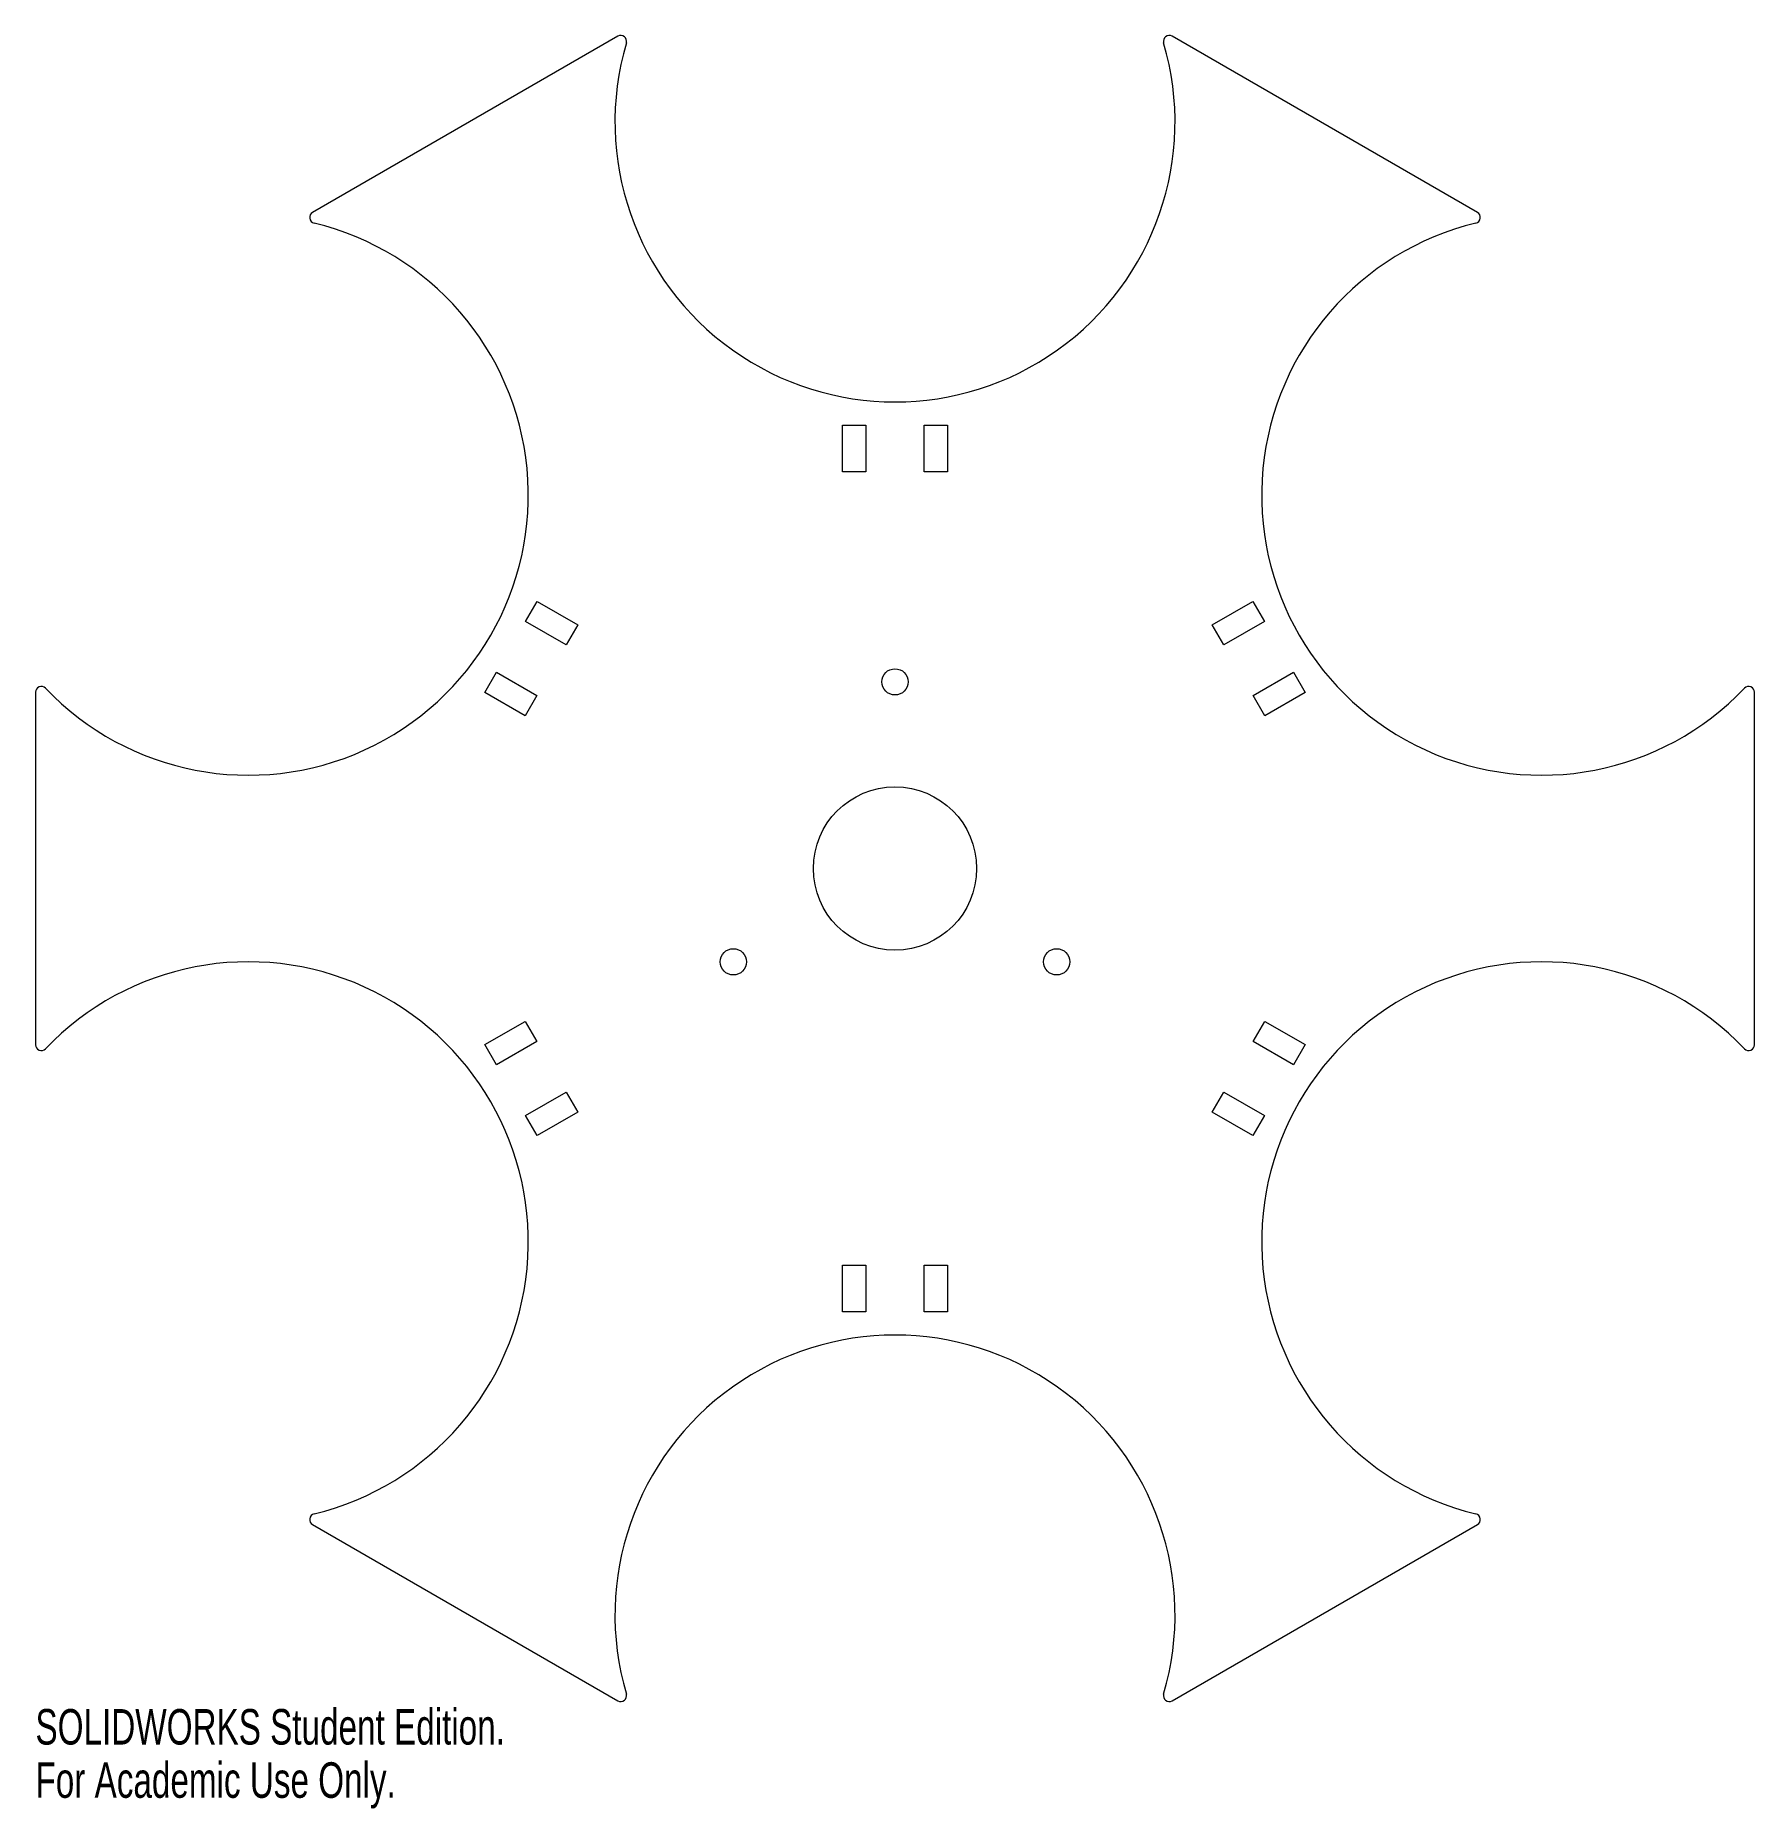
# Model space of a CAD drawing. Header units: inches. Extents: x -4.6 to 4.6, y -5.04 to 4.46.
import ezdxf

# ---------------------------------------------------------------- set-up
doc = ezdxf.new("R2010")
doc.units = ezdxf.units.IN
doc.header["$MEASUREMENT"] = 0
doc.styles.add('SLDTEXTSTYLE0', font='TXT', dxfattribs={"width": 0.7})

msp = doc.modelspace()

# ---------------------------------------------------------------- linework, layer by layer
at = {"color": 7, "linetype": 'Continuous', "lineweight": 15}
for p, q in [((-1.4846, 4.4594), (-3.1196, 3.5154)), ((3.1196, 3.5154), (1.4846, 4.4594)), ((-0.2813, 2.375), (-0.1563, 2.375)), ((-0.2813, 2.125), (-0.2813, 2.375)), ((-0.1563, 2.375), (-0.1563, 2.125)), ((0.1562, 2.125), (0.1562, 2.375)), ((0.1562, 2.375), (0.2812, 2.375)), ((0.2812, 2.375), (0.2812, 2.125)), ((-0.1563, 2.125), (-0.2813, 2.125)), ((0.2812, 2.125), (0.1562, 2.125)), ((-1.9787, 1.3228), (-1.9162, 1.4311)), ((-1.9162, 1.4311), (-1.6997, 1.3061)), ((1.6997, 1.3061), (1.9162, 1.4311)), ((1.9162, 1.4311), (1.9787, 1.3228)), ((-1.7622, 1.1978), (-1.9787, 1.3228)), ((-1.6997, 1.3061), (-1.7622, 1.1978)), ((1.7622, 1.1978), (1.6997, 1.3061)), ((1.9787, 1.3228), (1.7622, 1.1978)), ((-2.1974, 0.9439), (-2.1349, 1.0522)), ((-2.1349, 1.0522), (-1.9184, 0.9272)), ((1.9184, 0.9272), (2.1349, 1.0522)), ((2.1349, 1.0522), (2.1974, 0.9439)), ((-4.6042, 0.944), (-4.6042, -0.944)), ((-1.9809, 0.8189), (-2.1974, 0.9439)), ((-1.9184, 0.9272), (-1.9809, 0.8189)), ((1.9809, 0.8189), (1.9184, 0.9272)), ((2.1974, 0.9439), (1.9809, 0.8189)), ((4.6042, -0.944), (4.6042, 0.944)), ((-2.1974, -0.9439), (-1.9809, -0.8189)), ((-1.9809, -0.8189), (-1.9184, -0.9272)), ((1.9184, -0.9272), (1.9809, -0.8189)), ((1.9809, -0.8189), (2.1974, -0.9439)), ((-2.1349, -1.0522), (-2.1974, -0.9439)), ((-1.9184, -0.9272), (-2.1349, -1.0522)), ((2.1349, -1.0522), (1.9184, -0.9272)), ((2.1974, -0.9439), (2.1349, -1.0522)), ((-1.9787, -1.3228), (-1.7622, -1.1978)), ((-1.7622, -1.1978), (-1.6997, -1.3061)), ((1.6997, -1.3061), (1.7622, -1.1978)), ((1.7622, -1.1978), (1.9787, -1.3228)), ((-1.9162, -1.4311), (-1.9787, -1.3228)), ((-1.6997, -1.3061), (-1.9162, -1.4311)), ((1.9162, -1.4311), (1.6997, -1.3061)), ((1.9787, -1.3228), (1.9162, -1.4311)), ((-0.2813, -2.375), (-0.2813, -2.125)), ((-0.2813, -2.125), (-0.1563, -2.125)), ((-0.1563, -2.125), (-0.1563, -2.375)), ((0.1562, -2.375), (0.1562, -2.125)), ((0.1562, -2.125), (0.2812, -2.125)), ((0.2812, -2.125), (0.2812, -2.375)), ((-0.1563, -2.375), (-0.2813, -2.375)), ((0.2812, -2.375), (0.1562, -2.375)), ((-3.1196, -3.5154), (-1.4846, -4.4594)), ((1.4846, -4.4594), (3.1196, -3.5154))]:
    msp.add_line(p, q, dxfattribs=at)
for centre, radius in [((0, 1), 0.0703), ((0, 0), 0.4374), ((-0.866, -0.5), 0.0703), ((0.866, -0.5), 0.0703)]:
    msp.add_circle(centre, radius, dxfattribs=at)
for centre, radius, start, end in [((0, 4), 1.5, 163.60101, 16.39899), ((-1.469, 4.4323), 0.0313, 343.60101, 120), ((1.469, 4.4323), 0.0313, 60, 196.39899), ((-3.104, 3.4883), 0.0313, 120, 256.39899), ((3.104, 3.4883), 0.0313, 283.60101, 60), ((-3.4641, 2), 1.5, 223.60101, 76.39899), ((3.4641, 2), 1.5, 103.60101, 316.39899), ((-4.573, 0.944), 0.0313, 43.60101, 180), ((4.573, 0.944), 0.0313, 0, 136.39899), ((-3.4641, -2), 1.5, 283.60101, 136.39899), ((3.4641, -2), 1.5, 43.60101, 256.39899), ((-4.573, -0.944), 0.0312, 180, 316.39899), ((4.573, -0.944), 0.0313, 223.60101, 0), ((0, -4), 1.5, 343.60101, 196.39899), ((-3.104, -3.4883), 0.0313, 103.60101, 240), ((3.104, -3.4883), 0.0313, 300, 76.39899), ((-1.469, -4.4323), 0.0313, 240, 16.39899), ((1.469, -4.4323), 0.0312, 163.60101, 300)]:
    msp.add_arc(centre, radius, start, end, dxfattribs=at)

# ---------------------------------------------------------------- texts
at = {"color": 7, "linetype": 'Continuous', "char_height": 0.1903, "attachment_point": 1, "style": 'SLDTEXTSTYLE0'}
for s, insert in [('SOLIDWORKS Student Edition.', (-4.6042, -4.5037)), ('For Academic Use Only.', (-4.6042, -4.7891))]:
    msp.add_mtext(s, dxfattribs=dict(at, insert=insert))

doc.saveas('drawing.dxf')
